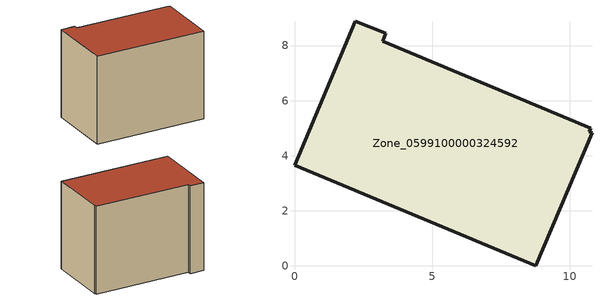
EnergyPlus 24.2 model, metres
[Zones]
Zone_0599100000324592
 floor ground (C_G): 2.21,8.89 3.32,8.44 3.21,8.16 10.75,4.99 10.7,4.87 10.8,4.83 8.76,0 0,3.66 z0
 wall outside (C_F): 3.32,8.44 2.21,8.89 0,3.66 8.76,0 10.8,4.83 10.7,4.87 10.75,4.99 3.21,8.16 3.32,8.44 z0:7.5
 roof outside (C_R): 8.76,0 10.8,4.83 10.7,4.87 10.75,4.99 3.21,8.16 3.32,8.44 2.21,8.89 0,3.66 z7.5
[BUILDING]
Pand.0599100000324592: North Axis=0; Terrain=City; Loads Convergence Tolerance Value=0.04; Temperature Convergence Tolerance Value=0.4; Solar Distribution=FullExterior; Maximum Number of Warmup Days=25; Minimum Number of Warmup Days=1
[Site:Location]
Rotterdam.The.Hague.AP_ZH_NLD Design_Conditions: Latitude=51.96; Longitude=4.45; Time Zone=1; Elevation=-4.5
[SITE:GROUNDTEMPERATURE:BUILDINGSURFACE]
18, 18, 18, 18, 18, 18, 18, 18, 18, 18, 18, 18
[MATERIAL] Thermal Absorptance=0.9; Solar Absorptance=0.7; Visible Absorptance=0.7
Name | Roughness | Thickness | Conductivity | Density | Specific Heat
G.TI.1975-1991 | MediumSmooth | 0.15 | 0.288461 | 540 | 1210
F.TI.1975-1991 | Rough | 0.3 | 0.230769 | 1920 | 840
R.TI.1975-1991 | MediumRough | 0.2 | 0.153846 | 1500 | 1000
[CONSTRUCTION]
C_G: G.TI.1975-1991
C_F: F.TI.1975-1991
C_R: R.TI.1975-1991
[ZONE]
Zone_0599100000324592: Type=1; Multiplier=1; Ceiling Height=Autocalculate; Volume=Autocalculate; Floor Area=autocalculate; Part of Total Floor Area=Yes
[ZONEINFILTRATION:DESIGNFLOWRATE]
Infil_Zone_0599100000324592: Zone or ZoneList or Space or SpaceList=Zone_0599100000324592; Schedule=AlwaysOn; Design Flow Rate Calculation Method=Flow/Area; Flow Rate per Floor Area=0.003; Constant Term Coefficient=1; Temperature Term Coefficient=0; Velocity Term Coefficient=0; Velocity Squared Term Coefficient=0
[HVACTEMPLATE:ZONE:IDEALLOADSAIRSYSTEM]
Zone_0599100000324592: Maximum Heating Supply Air Temperature=50; Minimum Cooling Supply Air Temperature=13; Maximum Heating Supply Air Humidity Ratio=0.0156; Minimum Cooling Supply Air Humidity Ratio=0.0077; Heating Limit=NoLimit; Cooling Limit=NoLimit; Dehumidification Control Type=ConstantSensibleHeatRatio; Cooling Sensible Heat Ratio=0.7; Dehumidification Setpoint=60; Humidification Control Type=None; Humidification Setpoint=30; Outdoor Air Method=None; Outdoor Air Flow Rate per Person=0.00944; Outdoor Air Flow Rate per Zone Floor Area=0; Outdoor Air Flow Rate per Zone=0; Demand Controlled Ventilation Type=None; Outdoor Air Economizer Type=NoEconomizer; Heat Recovery Type=None; Sensible Heat Recovery Effectiveness=0.7; Latent Heat Recovery Effectiveness=0.65
[ZONECONTROL:THERMOSTAT]
ThermostatControl_Zone_0599100000324592: Zone or ZoneList=Zone_0599100000324592; Control Type Schedule=DualSetpointControlType; Control 1=Thermostat_Zone_0599100000324592; Temperature Difference Between Cutout And Setpoint=0
[THERMOSTATSETPOINT:DUALSETPOINT]
Thermostat_Zone_0599100000324592: Heating Setpoint Temperature Schedule=HeatingSetpoint_Zone_0599100000324592; Cooling Setpoint Temperature Schedule=CoolingSetpoint_Zone_0599100000324592
[SCHEDULE:COMPACT]
HeatingSetpoint_Zone_0599100000324592: Through: 12/31, For: AllDays, Until: 24:00, 21
CoolingSetpoint_Zone_0599100000324592: Through: 12/31, For: AllDays, Until: 24:00, 24
DualSetpointControlType: Through: 12/31, For: AllDays, Until: 24:00, 4
AlwaysOn: Through: 12/31, For: AllDays, Until: 24:00, 1
